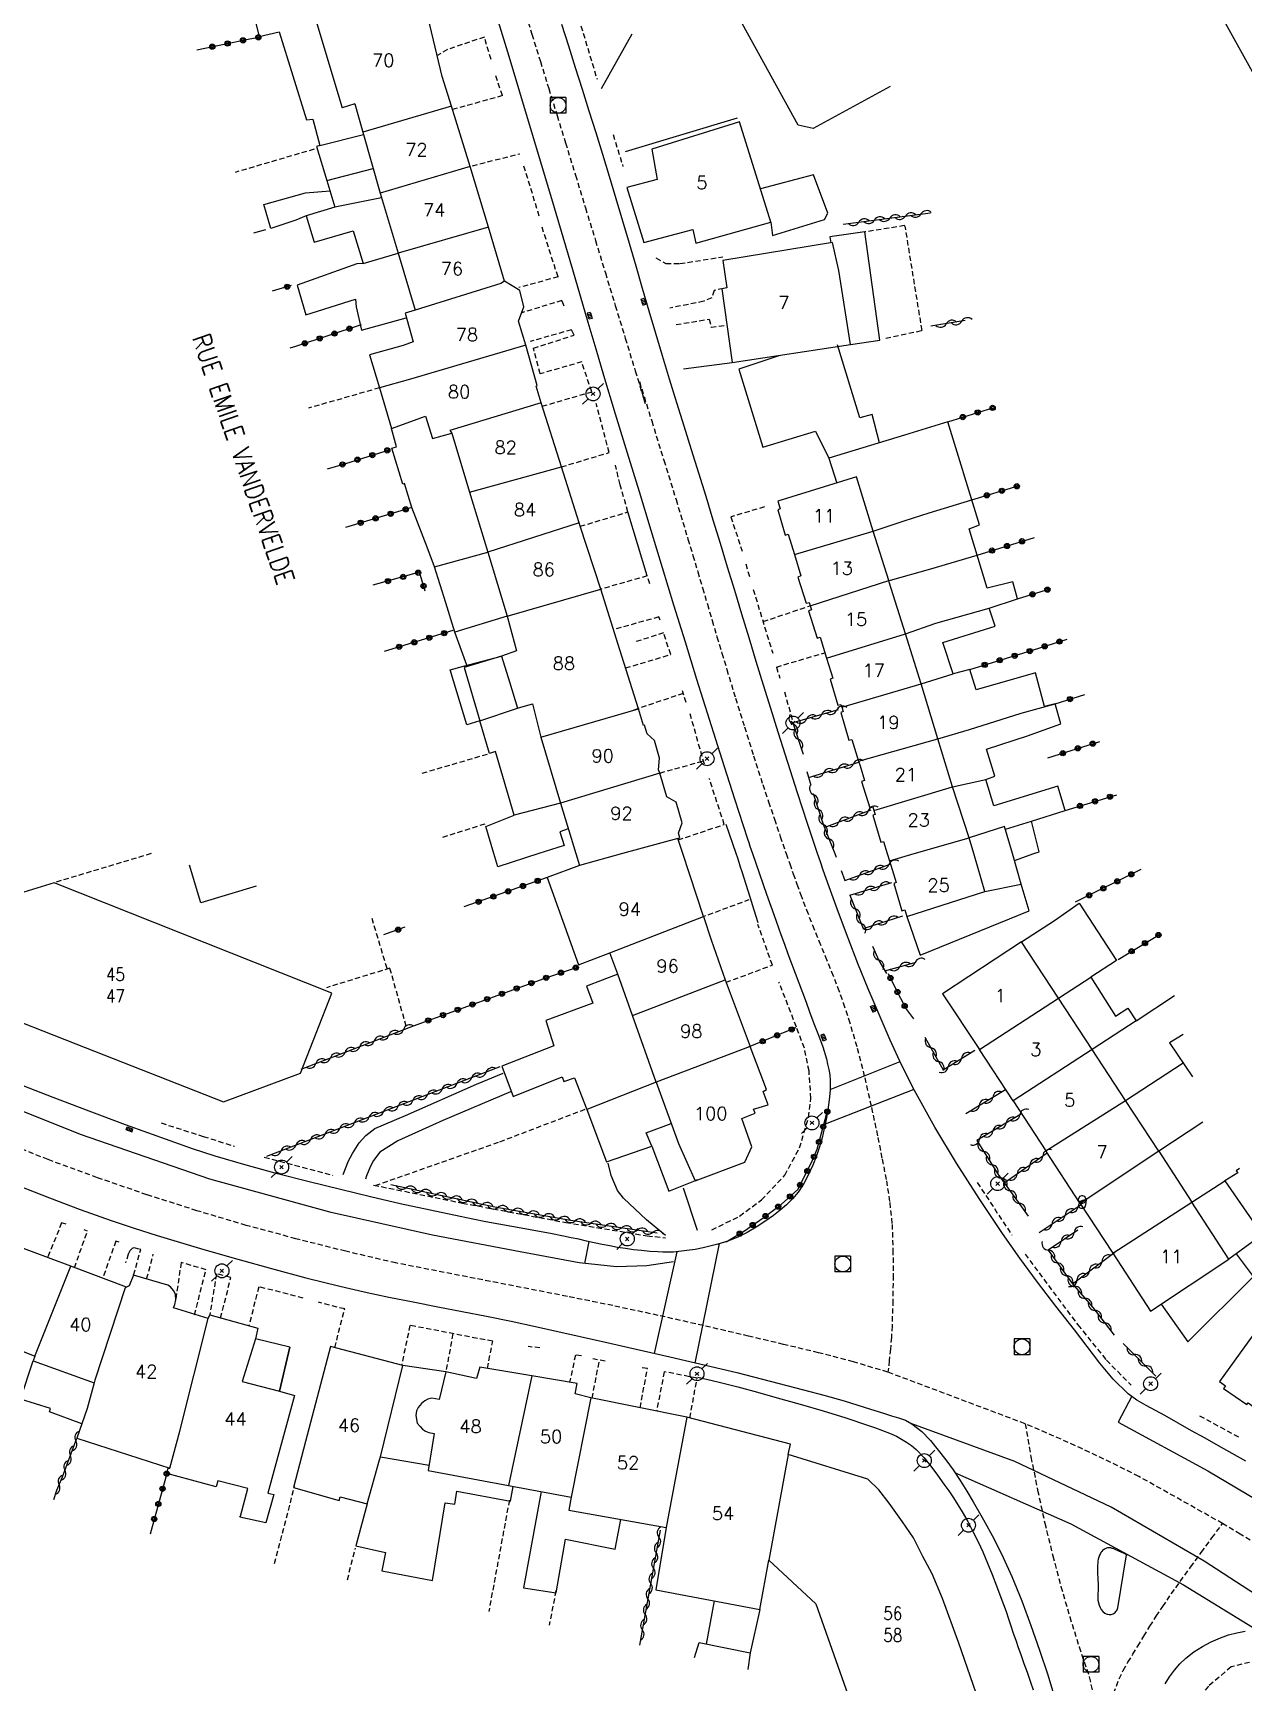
# Model space of a CAD drawing. Header units: millimetres. Extents: x 146997 to 148001, y 141998 to 143001.
# Drawn here: x 147313 to 147428.8, y 142591.8 to 142749.5 of the extents above; entities that cross this region are included whole.
import ezdxf
from ezdxf.enums import TextEntityAlignment as Align

# ---------------------------------------------------------------- set-up
doc = ezdxf.new("R2010")
doc.units = ezdxf.units.MM
doc.linetypes.add('DASHED', pattern=[0.75, 0.5, -0.25])
doc.layers.get('0').update_dxf_attribs({"linetype": 'CONTINUOUS'})
for name, color, linetype in [('W0001', 6, 'DASHED'), ('W0006', 2, 'CONTINUOUS'), ('W0014', 7, 'CONTINUOUS'), ('W0017', 7, 'CONTINUOUS'), ('W0020', 2, 'CONTINUOUS'), ('W0021', 2, 'CONTINUOUS'), ('W0101', 7, 'CONTINUOUS'), ('W0104', 1, 'CONTINUOUS'), ('W0112', 1, 'DASHED'), ('W0310', 3, 'CONTINUOUS'), ('W0323', 7, 'CONTINUOUS'), ('W0333', 7, 'CONTINUOUS'), ('W0401', 7, 'CONTINUOUS'), ('W0420', 7, 'CONTINUOUS'), ('W0473', 7, 'CONTINUOUS'), ('W0990', 7, 'CONTINUOUS'), ('W0991', 7, 'CONTINUOUS'), ('W1102', 7, 'CONTINUOUS')]:
    doc.layers.add(name, color=color, linetype=linetype)
doc.styles.get("Standard").update_dxf_attribs({"font": 'romans.shx', "width": 0.85})

# ---------------------------------------------------------------- blocks, each defined once
blk = doc.blocks.new('T473')
for p, q in [((-0.166667, 0.166667), (0.166667, -0.166667)), ((-0.166667, -0.166667), (0.166667, 0.166667)), ((0.500001, 0.500001), (1.000002, 1.000002)), ((-1.000002, -1.000002), (-0.500001, -0.500001))]:
    blk.add_line(p, q)
blk.add_ellipse((0, 0), major_axis=(0.471405, 0.471405), ratio=1, start_param=5.4977871438, end_param=11.780972451)
blk = doc.blocks.new('T401')
for p, q in [((-0.3, 0.3), (0, 0.3)), ((-0.3, -0.25), (-0.3, 0.3)), ((-0.3, 0.15), (0, 0.15)), ((-0.3, 0), (0, 0)), ((0, 0.3), (0, -0.25)), ((-0.3, -0.15), (0, -0.15)), ((-0.3, -0.25), (-0.3, -0.3)), ((-0.3, -0.3), (0, -0.3)), ((0, -0.3), (0, -0.25))]:
    blk.add_line(p, q)
blk = doc.blocks.new('T420')
for p, q in [((0.75, 0.75), (-0.75, 0.75)), ((-0.75, 0.75), (-0.75, -0.75)), ((0.75, 0.75), (0.75, -0.75)), ((0.75, -0.75), (-0.75, -0.75))]:
    blk.add_line(p, q)
blk.add_ellipse((0, 0), major_axis=(-0.53, 0.53), ratio=1, start_param=3.926991, end_param=10.210176)
blk = doc.blocks.new('t323o')
at = {"color": 0, "linetype": 'Continuous'}
for radius in [0.25, 0.15]:
    blk.add_circle((0, 0), radius, dxfattribs=at)
blk = doc.blocks.new('t310o')
at = {"color": 0, "linetype": 'Continuous'}
for centre, start, end in [((-0.5, 0.38), 216.8699, 323.1304), ((0.5, -0.37), 36.8699, 143.1303)]:
    blk.add_arc(centre, 0.625, start, end, dxfattribs=at)

msp = doc.modelspace()

# ---------------------------------------------------------------- linework, layer by layer
at = {"layer": 'W0001'}
for points in [[(147359.97, 142751.96), (147360.77, 142749.37), (147361.58, 142746.78), (147362.38, 142744.19), (147363.18, 142741.6), (147363.98, 142739), (147364.94, 142735.89), (147365.89, 142732.77), (147366.85, 142729.66), (147367.8, 142726.54), (147368.75, 142723.42), (147369.7, 142720.31), (147370.65, 142717.19), (147371.61, 142714.07), (147371.06, 142716.16), (147372.23, 142712.39), (147373.4, 142708.63), (147374.56, 142704.86), (147375.7, 142701.09), (147376.17, 142699.53), (147376.64, 142697.97), (147377.1, 142696.41), (147377.56, 142694.86), (147378.02, 142693.3), (147378.48, 142691.74), (147378.95, 142690.18), (147379.42, 142688.63), (147380.26, 142685.87), (147381.11, 142683.12), (147381.98, 142680.37), (147382.86, 142677.62), (147383.41, 142675.96), (147383.97, 142674.31), (147384.53, 142672.65), (147385.1, 142671)], [(147385.1, 142671), (147385.44, 142670.03), (147385.78, 142669.06), (147386.13, 142668.09), (147386.48, 142667.12), (147387.04, 142665.63), (147387.63, 142664.15), (147388.23, 142662.67), (147388.84, 142661.19), (147389.44, 142659.71), (147390.02, 142658.22), (147390.57, 142656.72), (147391.08, 142655.2), (147391.9, 142652.39), (147392.62, 142649.56), (147393.27, 142646.71), (147393.88, 142643.85), (147394.29, 142641.79), (147394.69, 142639.72), (147395.01, 142637.63), (147395.24, 142635.54), (147395.32, 142633.11), (147395.34, 142630.68), (147395.31, 142628.26), (147395.23, 142625.83), (147395.17, 142624.73), (147395.08, 142623.62), (147394.97, 142622.52), (147394.84, 142621.41)], [(147394.84, 142621.41), (147391.54, 142622.39), (147388.2, 142623.26), (147384.86, 142624.06), (147381.51, 142624.85), (147377.18, 142625.86), (147372.85, 142626.84), (147368.51, 142627.77), (147364.16, 142628.65), (147347.74, 142631.85), (147342.95, 142632.97), (147338.18, 142634.17), (147333.42, 142635.45), (147328.7, 142636.85), (147323.92, 142638.38), (147319.18, 142640.01), (147314.47, 142641.74), (147309.81, 142643.59)], [(147407.97, 142616.47), (147394.84, 142621.41)], [(147407.97, 142616.47), (147408.53, 142613.3), (147409.16, 142610.13), (147409.85, 142606.98), (147410.62, 142603.85), (147411.4, 142600.92), (147412.24, 142598.02), (147413.14, 142595.13), (147414.11, 142592.26), (147415.39, 142586.32)], [(147426.87, 142606.93), (147418.86, 142611.43), (147416.18, 142612.77), (147413.46, 142614.06), (147410.73, 142615.29), (147407.97, 142616.47)], [(147415.39, 142586.32), (147415.65, 142587.79), (147416, 142589.24), (147416.44, 142590.67), (147416.97, 142592.07), (147417.36, 142592.88), (147417.81, 142593.67), (147418.28, 142594.43), (147418.75, 142595.2), (147419.33, 142596.16), (147419.92, 142597.11), (147420.52, 142598.06), (147421.14, 142599), (147421.55, 142599.6), (147421.96, 142600.2), (147422.38, 142600.79), (147422.81, 142601.38), (147423.81, 142602.77), (147424.83, 142604.16), (147425.85, 142605.55), (147426.87, 142606.93)], [(147455.14, 142590.6), (147452.33, 142591.88), (147449.55, 142593.22), (147447.44, 142594.4), (147445.33, 142595.59), (147443.24, 142596.81), (147441.15, 142598.05), (147439.57, 142599.01), (147437.99, 142599.99), (147436.42, 142600.98), (147434.86, 142601.98), (147433.29, 142602.98), (147431.72, 142603.97), (147430.15, 142604.95), (147428.56, 142605.91), (147426.87, 142606.93)]]:
    msp.add_lwpolyline(points, dxfattribs=at)
at = {"layer": 'W0006'}
for points in [[(147374.32, 142631.97), (147371.76, 142631.58), (147368.85, 142631.47), (147365.28, 142631.86), (147359.64, 142632.92), (147351.27, 142634.52), (147341.56, 142636.67), (147329.93, 142639.88), (147317.57, 142644.14), (147305.14, 142649.12), (147293.83, 142654.36), (147279.49, 142662.03), (147265.83, 142669.79), (147263.71, 142671)], [(147365.83, 142631.8), (147366.26, 142633.92)]]:
    msp.add_lwpolyline(points, dxfattribs=at)
at = {"layer": 'W0014'}
for points in [[(147356.48, 142754.05), (147358.55, 142747.27), (147360.6, 142740.47), (147362.64, 142733.68), (147364.66, 142726.87)], [(147388.11, 142671), (147387.13, 142673.9), (147386.19, 142676.81), (147385.25, 142679.72), (147384.33, 142682.63), (147383.62, 142684.88), (147382.92, 142687.13), (147382.23, 142689.39), (147381.55, 142691.64), (147380.87, 142693.9), (147380.19, 142696.16), (147379.5, 142698.41), (147378.81, 142700.67), (147378.12, 142702.91), (147377.43, 142705.15), (147376.73, 142707.4), (147376.03, 142709.64), (147375.33, 142711.88), (147374.64, 142714.12), (147373.95, 142716.37), (147373.27, 142718.61), (147372.63, 142720.76), (147371.99, 142722.9), (147371.36, 142725.05), (147370.74, 142727.2), (147370.11, 142729.35), (147369.48, 142731.5), (147368.84, 142733.64), (147368.19, 142735.78), (147367.56, 142737.86), (147366.91, 142739.94), (147366.26, 142742.02), (147365.6, 142744.09), (147364.94, 142746.17), (147364.29, 142748.24), (147363.63, 142750.32)], [(147364.66, 142726.87), (147365.4, 142724.34), (147366.13, 142721.82), (147366.88, 142719.29), (147367.63, 142716.77), (147368.75, 142713.06), (147369.89, 142709.35), (147371.02, 142705.64), (147372.16, 142701.93), (147373.25, 142698.37), (147374.33, 142694.81), (147375.42, 142691.25), (147376.52, 142687.7), (147377.72, 142683.88), (147378.93, 142680.05), (147380.15, 142676.24), (147381.4, 142672.43), (147381.52, 142672.07), (147381.64, 142671.72), (147381.76, 142671.36), (147381.88, 142671)], [(147371.79, 142697.56), (147369.96, 142703.68)], [(147380.32, 142671), (147379.37, 142673.8)], [(147381.88, 142671), (147382.55, 142669.06), (147383.22, 142667.12), (147383.91, 142665.19), (147384.6, 142663.26), (147384.93, 142662.34), (147385.27, 142661.41), (147385.62, 142660.49), (147385.97, 142659.57), (147386.31, 142658.65), (147386.66, 142657.73), (147387, 142656.81), (147387.34, 142655.88), (147387.76, 142654.76), (147388.19, 142653.65), (147388.6, 142652.52), (147388.95, 142651.37), (147389.07, 142650.87), (147389.19, 142650.36), (147389.27, 142649.85), (147389.31, 142649.33), (147389.31, 142648.39), (147389.22, 142647.44), (147389.09, 142646.51), (147388.93, 142645.58), (147388.75, 142644.7), (147388.54, 142643.82), (147388.3, 142642.96), (147388, 142642.11), (147387.64, 142641.2), (147387.25, 142640.31), (147386.79, 142639.44), (147386.25, 142638.62), (147385.72, 142637.99), (147385.14, 142637.42), (147384.52, 142636.89), (147383.89, 142636.39), (147383.07, 142635.81), (147382.23, 142635.27), (147381.36, 142634.78), (147380.47, 142634.33), (147379.85, 142634.07), (147379.21, 142633.85), (147378.57, 142633.66), (147377.92, 142633.48), (147377.15, 142633.3), (147376.38, 142633.15), (147375.6, 142633.03), (147374.82, 142632.94), (147374.32, 142632.9), (147373.81, 142632.89), (147373.31, 142632.9), (147372.81, 142632.92), (147372.04, 142632.96), (147371.26, 142633.03), (147370.49, 142633.11), (147369.71, 142633.22), (147368.97, 142633.34), (147368.22, 142633.48), (147367.48, 142633.63), (147366.74, 142633.79), (147366, 142633.95), (147365.26, 142634.12), (147364.52, 142634.27), (147363.78, 142634.42), (147362.55, 142634.66), (147361.31, 142634.89), (147360.08, 142635.11), (147358.84, 142635.34), (147357.6, 142635.56), (147356.37, 142635.79), (147355.13, 142636.03), (147353.9, 142636.28), (147351.03, 142636.89), (147348.17, 142637.52), (147345.31, 142638.18), (147342.46, 142638.87), (147339.44, 142639.62), (147336.43, 142640.39), (147333.42, 142641.2), (147330.44, 142642.08), (147328.28, 142642.78), (147326.14, 142643.52), (147324, 142644.29), (147321.88, 142645.07), (147318.41, 142646.36), (147314.95, 142647.67), (147311.5, 142649.01)], [(147382.43, 142664.38), (147382.05, 142665.6), (147381.67, 142666.83), (147381.28, 142668.05), (147380.88, 142669.27), (147380.74, 142669.7), (147380.6, 142670.14), (147380.46, 142670.57), (147380.32, 142671)], [(147429.08, 142612.91), (147427.79, 142613.64), (147426.49, 142614.36), (147425.2, 142615.08), (147423.9, 142615.8), (147422.61, 142616.52), (147421.33, 142617.26), (147420.44, 142617.75), (147419.54, 142618.22), (147418.66, 142618.74), (147417.83, 142619.35), (147416.39, 142620.74), (147415.11, 142622.28), (147413.9, 142623.87), (147412.7, 142625.45), (147410.92, 142627.71), (147409.17, 142630), (147407.46, 142632.31), (147405.8, 142634.67), (147403.57, 142638.02), (147401.41, 142641.4), (147399.33, 142644.84), (147397.37, 142648.36), (147396.17, 142650.74), (147395.05, 142653.16), (147393.99, 142655.61), (147392.95, 142658.07), (147391.97, 142660.49), (147391.02, 142662.93), (147390.1, 142665.38), (147389.21, 142667.84), (147388.93, 142668.63), (147388.65, 142669.42), (147388.38, 142670.21), (147388.11, 142671)], [(147311.67, 142639.24), (147314.59, 142638.08), (147317.53, 142636.97), (147320.49, 142635.9), (147322.69, 142635.17), (147324.91, 142634.47), (147327.14, 142633.8), (147329.38, 142633.15), (147332.62, 142632.22), (147335.86, 142631.31), (147339.12, 142630.44), (147342.4, 142629.63), (147344.72, 142629.09), (147347.06, 142628.59), (147349.4, 142628.12), (147351.75, 142627.66), (147354.09, 142627.21), (147356.43, 142626.75), (147358.77, 142626.28), (147361.11, 142625.77), (147367.54, 142624.35), (147373.96, 142622.88), (147380.37, 142621.36), (147386.75, 142619.73), (147388.7, 142619.2), (147390.65, 142618.65), (147392.58, 142618.07), (147394.51, 142617.44), (147395.17, 142617.24), (147395.85, 142617.04), (147396.51, 142616.8), (147397.14, 142616.46), (147398.07, 142615.72), (147398.9, 142614.86), (147399.64, 142613.94), (147400.37, 142613.02), (147401.08, 142612.06), (147401.75, 142611.06), (147402.38, 142610.04), (147402.99, 142609.01), (147403.99, 142607.27), (147404.96, 142605.49), (147405.87, 142603.69), (147406.71, 142601.86), (147407.67, 142599.55), (147408.53, 142597.19), (147409.34, 142594.82), (147410.13, 142592.45), (147410.7, 142590.63)], [(147376.66, 142620.93), (147378.56, 142620.47), (147380.46, 142619.99), (147382.35, 142619.48), (147384.24, 142618.96), (147386.43, 142618.34), (147388.63, 142617.7), (147390.81, 142617.03), (147392.98, 142616.31), (147393.65, 142616.08), (147394.33, 142615.84), (147395, 142615.58), (147395.65, 142615.27), (147396.15, 142615), (147396.63, 142614.7), (147397.1, 142614.38), (147397.54, 142614.01), (147398.28, 142613.25), (147398.95, 142612.42), (147399.58, 142611.57), (147400.2, 142610.71), (147400.66, 142610.06), (147401.11, 142609.4), (147401.54, 142608.73), (147401.95, 142608.05), (147402.48, 142607.11), (147402.98, 142606.16), (147403.46, 142605.19), (147403.91, 142604.22), (147404.38, 142603.14), (147404.82, 142602.06), (147405.23, 142600.96), (147405.64, 142599.87), (147405.89, 142599.19), (147406.14, 142598.5), (147406.37, 142597.82), (147406.61, 142597.14), (147406.84, 142596.45), (147407.08, 142595.76), (147407.31, 142595.08), (147407.55, 142594.39), (147407.85, 142593.55), (147408.15, 142592.7), (147408.45, 142591.86), (147408.75, 142591.02)], [(147421.36, 142591.6), (147421.8, 142592.26), (147422.27, 142592.9), (147422.78, 142593.51), (147423.36, 142594.06), (147424.12, 142594.65), (147424.93, 142595.17), (147425.78, 142595.62), (147426.66, 142596), (147427.43, 142596.27), (147428.22, 142596.48), (147429.03, 142596.63)]]:
    msp.add_lwpolyline(points, dxfattribs=at)
at = {"layer": 'W0017'}
for points in [[(147367.43, 142744.17), (147370.37, 142749.4)], [(147369.73, 142738.16), (147380.44, 142741.39)], [(147375.27, 142717.36), (147379.93, 142717.97)], [(147342.69, 142640.31), (147343.22, 142641.62), (147343.6, 142642.32), (147344.24, 142643.33), (147344.88, 142644.03), (147345.74, 142644.7), (147348.67, 142645.97), (147355.48, 142648.94), (147358.02, 142650.02)], [(147358.71, 142648.22), (147352.23, 142645.48), (147347.93, 142643.52), (147346.2, 142642.44), (147345.62, 142641.66), (147345.32, 142641.12), (147344.94, 142640.17), (147344.85, 142639.88)], [(147373.54, 142634.47), (147371.74, 142635.97), (147369.52, 142638.06), (147368.95, 142638.79), (147368.34, 142640.22), (147368.07, 142641.4)], [(147375.23, 142639.04), (147376.57, 142635)]]:
    msp.add_lwpolyline(points, dxfattribs=at)
at = {"layer": 'W0020'}
for points in [[(147389.31, 142648.45), (147396, 142651.12)], [(147397.32, 142648.45), (147388.84, 142645.12)], [(147374.64, 142632.92), (147372.48, 142623.19)], [(147376.38, 142622.27), (147378.73, 142633.7)], [(147433.64, 142597.79), (147425.1, 142603.33), (147416.22, 142608.48), (147406.98, 142612.85), (147397.14, 142616.46)], [(147401.22, 142611.8), (147412.36, 142606.91), (147423.13, 142601.07), (147430.13, 142596.76)]]:
    msp.add_lwpolyline(points, dxfattribs=at)
at = {"layer": 'W0021'}
msp.add_lwpolyline([(147418.17, 142619.11), (147416.89, 142616.61), (147425.47, 142611.98), (147430.93, 142608.72), (147436.82, 142604.92), (147438.22, 142607.03)], dxfattribs=at)
at = {"layer": 'W0101'}
for points in [[(147395.04, 142744.39), (147387.67, 142740.35), (147386.25, 142740.67), (147370.16, 142769.87), (147368.41, 142770.39), (147366.69, 142773.27), (147367.24, 142775.12), (147362.38, 142783.99), (147363.08, 142784.36), (147361.89, 142786.71), (147357.69, 142794.67), (147359.39, 142795.57), (147347.83, 142816.49), (147345.18, 142815.34), (147341.91, 142821.62), (147347.79, 142824.89), (147344.1, 142831.76)], [(147438.96, 142764.67), (147448.96, 142746.59), (147441.24, 142742.51), (147441.77, 142741.31), (147438.12, 142739.34), (147437.73, 142740.53), (147433.85, 142738.38), (147417.98, 142766.91)], [(147353.08, 142742.49), (147352.19, 142745.34), (147351.01, 142750.27), (147350.24, 142753.05), (147349.7, 142752.96), (147349.59, 142753.75)], [(147340.1, 142750.73), (147342.61, 142742.33)], [(147343.83, 142742.71), (147342.61, 142742.33)], [(147343.83, 142742.71), (147344.59, 142740.02)], [(147354.86, 142736.71), (147353.08, 142742.49)], [(147344.59, 142740.02), (147346.24, 142734.17)], [(147371.47, 142729.46), (147376.16, 142730.71), (147376.47, 142729.39), (147383.63, 142731.41), (147380.65, 142740.99), (147372.25, 142738.37), (147372.77, 142735.47), (147372.75, 142735.49), (147369.85, 142734.73)], [(147356.62, 142730.92), (147354.86, 142736.71)], [(147369.85, 142734.73), (147371.47, 142729.46)], [(147346.24, 142734.17), (147347.97, 142728.44)], [(147358.16, 142725.75), (147356.62, 142730.92)], [(147347.97, 142728.44), (147349.61, 142722.99)], [(147360.2, 142719.65), (147359.49, 142721.93), (147360, 142723.29), (147359.6, 142724.87), (147358.16, 142725.75)], [(147349.61, 142722.99), (147348.63, 142722.69), (147349.41, 142719.94), (147348.45, 142719.61), (147345.24, 142718.7), (147346.17, 142715.55)], [(147361.64, 142714.12), (147361.16, 142715.73), (147361.27, 142715.77), (147360.2, 142719.65)], [(147346.17, 142715.55), (147347.32, 142711.67), (147350.59, 142712.84), (147351.24, 142710.7), (147353.11, 142711.23)], [(147363.59, 142708), (147361.64, 142714.12)], [(147353.11, 142711.23), (147354.81, 142705.59)], [(147365.29, 142702.63), (147363.59, 142708)], [(147393.44, 142701.84), (147391.82, 142707.03), (147384.29, 142704.72)], [(147354.81, 142705.59), (147356.55, 142699.83)], [(147384.29, 142704.72), (147384.52, 142703.99), (147384.3, 142703.9), (147385.02, 142701.46), (147385.28, 142701.55), (147385.89, 142699.6)], [(147367.35, 142696.3), (147365.39, 142702.31), (147365.29, 142702.63)], [(147394.92, 142697.12), (147393.44, 142701.84)], [(147356.55, 142699.83), (147358.4, 142693.73)], [(147385.89, 142699.6), (147386.52, 142697.56), (147386.22, 142697.46), (147387.02, 142694.96), (147387.31, 142695.03), (147387.41, 142694.71)], [(147396.53, 142692.03), (147394.97, 142696.98), (147394.92, 142697.12)], [(147370.96, 142684.86), (147369.18, 142690.51), (147367.35, 142696.3)], [(147358.4, 142693.73), (147359.28, 142690.39), (147357.87, 142689.89), (147358.63, 142687.42), (147359.4, 142684.92), (147360.83, 142685.34), (147361.63, 142682.13)], [(147387.41, 142694.71), (147387.53, 142694.32), (147387.24, 142694.23), (147388.06, 142691.61), (147388.34, 142691.71), (147388.96, 142689.71)], [(147398.02, 142687.24), (147396.53, 142692.03)], [(147388.96, 142689.71), (147389.56, 142687.78), (147389.3, 142687.68), (147390.06, 142685.21), (147390.34, 142685.28), (147390.42, 142685.02)], [(147399.63, 142681.98), (147398.02, 142687.24)], [(147373.01, 142678.71), (147372.89, 142679.01), (147372.98, 142680.14), (147372.51, 142681.82), (147371.8, 142682.46), (147371.55, 142683.29), (147371.45, 142683.25), (147370.96, 142684.86)], [(147390.42, 142685.02), (147390.55, 142684.61), (147390.33, 142684.49), (147391.09, 142681.85), (147391.39, 142681.93), (147392.03, 142679.85)], [(147361.63, 142682.13), (147363.49, 142675.84)], [(147401.03, 142677.39), (147399.63, 142681.98)], [(147392.03, 142679.85), (147392.17, 142679.4), (147392.61, 142677.99), (147392.3, 142677.91), (147393.12, 142675.39), (147393.39, 142675.49), (147393.5, 142675.13)], [(147374.73, 142672.46), (147374.94, 142672.52), (147374.8, 142672.97), (147375.16, 142673.96), (147374.57, 142675.93), (147373.69, 142676.45), (147373.01, 142678.71)], [(147402.6, 142672.51), (147401.03, 142677.39)], [(147363.49, 142675.84), (147364.97, 142671)], [(147393.5, 142675.13), (147393.62, 142674.76), (147393.39, 142674.67), (147394.15, 142672.1), (147394.42, 142672.17), (147394.78, 142671)], [(147375.21, 142671), (147374.73, 142672.46)], [(147403.05, 142671), (147402.6, 142672.51)], [(147364.97, 142671), (147365.32, 142669.86)], [(147377.19, 142664.98), (147375.21, 142671)], [(147394.78, 142671), (147395, 142670.32)], [(147395, 142670.32), (147395.64, 142668.25), (147395.41, 142668.14), (147396.17, 142665.53), (147396.46, 142665.62), (147396.66, 142664.99), (147404.12, 142667.39), (147403.05, 142671)], [(147365.32, 142669.86), (147362.23, 142668.73), (147365.22, 142660.37), (147368.21, 142661.53)], [(147300.57, 142659.32), (147317.11, 142652.82), (147331.24, 142647.27), (147338.62, 142649.99), (147341.63, 142657.65), (147315.04, 142668.22), (147309.2, 142666.42), (147308.18, 142666.1)], [(147377.19, 142664.98), (147377.93, 142662.77), (147379.27, 142658.92)], [(147411.16, 142657.17), (147407.61, 142662.56), (147400.06, 142657.59)], [(147370.39, 142655.52), (147368.99, 142659.46), (147368.21, 142661.53)], [(147379.27, 142658.92), (147381.66, 142652.56)], [(147400.06, 142657.59), (147403.6, 142652.26)], [(147414.38, 142652.27), (147411.16, 142657.17)], [(147372.67, 142649.13), (147370.39, 142655.52)], [(147372.67, 142649.13), (147374.8, 142643.27), (147376.4, 142639.72), (147381.15, 142641.48), (147381.82, 142642.96), (147380.85, 142645.68), (147382.14, 142646.19), (147381.99, 142646.56), (147383.38, 142646.99), (147382.91, 142648.26), (147383.21, 142648.45), (147381.66, 142652.56)], [(147406.81, 142647.37), (147403.6, 142652.26)], [(147417.59, 142647.39), (147414.38, 142652.27)], [(147406.81, 142647.37), (147409.95, 142642.58)], [(147420.76, 142642.56), (147417.59, 142647.39)], [(147413.25, 142637.55), (147409.95, 142642.58)], [(147420.76, 142642.56), (147423.94, 142637.68)], [(147413.25, 142637.55), (147416.31, 142632.88), (147416.37, 142632.8)], [(147416.37, 142632.8), (147419.98, 142627.25), (147427.48, 142632.21), (147423.94, 142637.68)], [(147316.64, 142631.53), (147310.99, 142633.66)], [(147321.98, 142629.55), (147316.64, 142631.53)], [(147329.79, 142626.55), (147326.46, 142627.57), (147326.59, 142627.89), (147326.69, 142628.34), (147326.66, 142628.88), (147326.48, 142629.21), (147326.17, 142629.57), (147325.92, 142629.72), (147322.65, 142630.7), (147322.21, 142629.67), (147321.98, 142629.55)], [(147329.79, 142626.55), (147329.93, 142626.88), (147334.54, 142625.63), (147334.31, 142624.6), (147333.05, 142620.51), (147336.6, 142619.6)], [(147435.7, 142623.72), (147431.21, 142626.92), (147426.56, 142620.53)], [(147307.58, 142625.21), (147313.21, 142622.94)], [(147313.21, 142622.94), (147313.03, 142622.48), (147318.87, 142620.4)], [(147360.75, 142621.06), (147355.8, 142621.89), (147355.48, 142620.81), (147352.53, 142621.43), (147351.88, 142618.78), (147351.19, 142618.92), (147350.82, 142618.84), (147350.52, 142618.67), (147350.2, 142618.4), (147349.87, 142618.03), (147349.73, 142617.71), (147349.67, 142617.27), (147349.79, 142616.54), (147350.06, 142616.2), (147350.29, 142615.97), (147350.6, 142615.76), (147350.9, 142615.64), (147351.43, 142615.53), (147350.85, 142611.99), (147358.54, 142610.56)], [(147318.87, 142620.4), (147318.21, 142617.94), (147317.22, 142615.08), (147326.13, 142612.22)], [(147336.6, 142619.6), (147338.05, 142619.19), (147335.51, 142609.82), (147336.07, 142609.71), (147335.3, 142607.01), (147332.82, 142607.55), (147332.88, 142607.63), (147333.58, 142610.29), (147330.71, 142611.02), (147330.55, 142610.44), (147325.82, 142611.7), (147325.97, 142612.23), (147326.13, 142612.22)], [(147366.42, 142618.94), (147364.92, 142619.32), (147365.11, 142620.33), (147360.75, 142621.06)], [(147426.56, 142620.53), (147427.15, 142620.09), (147426.96, 142619.85), (147429.19, 142618.31), (147429.32, 142618.48), (147431.03, 142617.24)], [(147375.58, 142617.11), (147366.42, 142618.94)], [(147385.3, 142613.53), (147385.52, 142614.53), (147375.58, 142617.11)], [(147406.1, 142580.12), (147406.89, 142580.31), (147401.61, 142595.49), (147400.07, 142599.75), (147399.08, 142602.13), (147398.19, 142603.78), (147397.3, 142605.55), (147396.24, 142607.09), (147394.95, 142608.89), (147393.97, 142610.14), (147392.93, 142611.16), (147385.3, 142613.53)], [(147358.54, 142610.56), (147364.51, 142609.45)], [(147364.51, 142609.45), (147364.3, 142608.2), (147373.61, 142606.55)], [(147373.61, 142606.55), (147372.62, 142600.59), (147382.57, 142598.7), (147383.43, 142603.41)], [(147383.43, 142603.41), (147387.94, 142599.24), (147395.6, 142577.56), (147396.98, 142577.86)]]:
    msp.add_lwpolyline(points, dxfattribs=at)
for points in [[(147379.93, 142717.97), (147391.26, 142719.7), (147390.13, 142726.78), (147389.52, 142729.45), (147379.03, 142727.73), (147379.43, 142725.11), (147378.94, 142725.04)], [(147346.27, 142613.3), (147348.4, 142622.06), (147341.5, 142623.86), (147339.11, 142614.79), (147337.96, 142610.38), (147342.32, 142609.12), (147342.41, 142609.49), (147344.99, 142608.81), (147346.19, 142613.01)]]:
    msp.add_lwpolyline(points, close=True, dxfattribs=at)
at = {"layer": 'W0104'}
for points in [[(147334, 142751.82), (147334.68, 142749.15), (147336.59, 142749.59), (147339.19, 142741.19), (147339.79, 142741.25), (147340.48, 142738.72), (147340.14, 142738.65), (147341.14, 142735.38), (147341.91, 142732.83), (147339.17, 142732), (147339.92, 142729.5), (147343.66, 142730.56), (147344.63, 142727.44), (147344.02, 142727.4), (147338.29, 142725.38), (147339.14, 142722.55), (147343.87, 142724.04), (147343.94, 142723.3), (147344.45, 142721.07), (147348.75, 142722.26)], [(147340.48, 142738.72), (147344.65, 142739.8)], [(147341.14, 142735.38), (147345.57, 142736.52)], [(147383.63, 142731.41), (147383.8, 142730.11), (147388.78, 142731.64), (147389.08, 142732.25), (147387.71, 142735.93), (147382.64, 142734.58)], [(147339.17, 142732), (147338.18, 142731.59), (147335.79, 142730.81), (147335.11, 142733.09), (147339.11, 142734.21), (147341.45, 142734.39)], [(147346.37, 142733.72), (147341.91, 142732.83)], [(147391.26, 142719.7), (147394.06, 142720.11), (147392.64, 142730.46), (147389.29, 142730), (147389.37, 142729.42)], [(147344.63, 142727.44), (147347.97, 142728.44)], [(147394.04, 142710.31), (147393.33, 142713.01), (147392.16, 142712.68), (147390.01, 142719.67)], [(147384.39, 142718.63), (147380.56, 142717.35), (147382.88, 142709.88), (147387.9, 142711.4), (147389.19, 142708.82)], [(147354.55, 142689.02), (147353.38, 142692.19), (147352.54, 142694.99), (147351.46, 142698.43), (147350.75, 142700.3), (147349.29, 142704.12), (147348.59, 142706.4), (147348.41, 142706.34), (147347.36, 142709.8), (147347.82, 142709.92), (147347.32, 142711.67)], [(147408.8, 142671), (147409.31, 142671.18), (147408.57, 142674.11), (147411.79, 142675.13), (147411.1, 142677.44), (147404.96, 142675.58), (147404.2, 142678.1), (147405.07, 142678.42), (147404.28, 142681), (147408.2, 142682.27), (147411.39, 142683.43), (147410.83, 142685.33), (147409.82, 142685.07), (147408.97, 142688.29), (147403.3, 142686.68), (147402.67, 142688.63), (147401.08, 142688.21), (147400.11, 142691.21), (147405.1, 142692.76), (147404.53, 142694.47), (147407.23, 142695.37), (147406.8, 142696.99), (147404.33, 142696.4), (147402.6, 142702.07), (147403.61, 142702.44), (147400.57, 142712.31), (147396.43, 142711.04), (147389.19, 142708.82), (147389.94, 142706.45)], [(147393.44, 142701.84), (147396.4, 142702.83), (147398.79, 142703.6), (147402.87, 142704.83)], [(147351.46, 142698.43), (147356.55, 142699.83)], [(147394.92, 142697.12), (147395.09, 142697.17), (147398.95, 142698.23), (147403.37, 142699.55)], [(147358.4, 142693.73), (147353.38, 142692.19)], [(147396.53, 142692.03), (147399.43, 142693.04), (147404.53, 142694.47)], [(147357.13, 142671), (147356.35, 142673.6), (147359.08, 142674.68), (147357.28, 142680.78), (147356.72, 142680.59), (147355.77, 142683.72), (147354.53, 142683.32), (147352.93, 142688.58), (147354.21, 142688.93), (147357.87, 142689.89)], [(147357.87, 142689.89), (147354.3, 142688.79), (147355.77, 142683.72), (147359.4, 142684.92)], [(147398.02, 142687.24), (147401.08, 142688.21)], [(147399.63, 142681.98), (147402.66, 142682.89), (147407.58, 142684.44), (147410.83, 142685.33)], [(147401.03, 142677.39), (147404.2, 142678.1)], [(147363.49, 142675.84), (147359.08, 142674.68)], [(147364.24, 142673.38), (147363.43, 142673.1), (147363.85, 142671.78), (147361.42, 142671)], [(147406.76, 142671), (147406, 142673.61), (147402.6, 142672.51)], [(147406.08, 142673.35), (147408.57, 142674.11)], [(147361.42, 142671), (147357.5, 142669.74), (147357.13, 142671)], [(147396.66, 142664.99), (147397.93, 142661.29), (147408.35, 142665.52), (147407.6, 142668.09), (147406.76, 142671)], [(147406.95, 142670.35), (147408.8, 142671)], [(147334.39, 142667.89), (147329.07, 142666.3), (147327.99, 142669.91)], [(147404.12, 142667.39), (147407.6, 142668.09)], [(147407.61, 142662.56), (147410.77, 142664.62), (147413.13, 142666.26), (147416.72, 142660.77), (147414.25, 142659.2), (147416.63, 142655.47), (147417.8, 142656.23), (147418.61, 142655.02), (147422.26, 142657.42)], [(147368.99, 142659.46), (147365.99, 142658.33)], [(147411.16, 142657.17), (147414.25, 142659.2)], [(147365.99, 142658.33), (147366.61, 142656.71), (147362.1, 142655.03), (147362.88, 142652.62), (147357.9, 142650.69), (147358.96, 142647.76), (147363.65, 142649.64), (147363.82, 142649.2), (147364.86, 142649.57), (147366.01, 142646.53), (147367.91, 142641.51), (147372.24, 142643.03), (147373.87, 142638.71), (147376.57, 142639.79), (147376.4, 142639.72)], [(147418.61, 142655.02), (147414.38, 142652.27)], [(147423.09, 142653.7), (147421.8, 142652.9), (147424, 142649.64)], [(147417.59, 142647.39), (147423.1, 142650.98)], [(147372.67, 142649.13), (147366.01, 142646.53)], [(147372.24, 142643.03), (147371.71, 142644.3), (147374.11, 142645.18)], [(147424.97, 142645.33), (147420.66, 142642.49)], [(147428.48, 142640.9), (147428.16, 142640.67), (147428.34, 142640.47), (147427.08, 142639.7), (147430.64, 142634.53), (147427.48, 142632.21)], [(147423.94, 142637.68), (147427.08, 142639.7)], [(147420.98, 142627.91), (147423.53, 142624.3), (147429.83, 142630.55), (147428.2, 142632.74)], [(147337.6, 142623.79), (147334.31, 142624.6)], [(147317.7, 142616.47), (147314.59, 142617.61), (147314.71, 142617.93), (147311.82, 142618.84), (147313.03, 142622.48)], [(147352.53, 142621.43), (147348.4, 142622.06)], [(147346.27, 142613.3), (147350.94, 142612.51)], [(147344.99, 142608.81), (147343.92, 142604.79), (147346.75, 142604.15), (147346.4, 142602.4), (147351.25, 142601.48), (147352.48, 142608.9), (147353.38, 142608.78), (147353.59, 142610.03), (147358.73, 142609.08), (147358.97, 142610.48)], [(147361.66, 142609.98), (147359.96, 142600.77), (147363.09, 142600.3), (147363.98, 142605.43), (147368.75, 142604.47), (147369.27, 142607.32)], [(147377.47, 142595.4), (147378.23, 142599.53)], [(147382.57, 142598.7), (147381.66, 142594.55)], [(147376.34, 142594.1), (147376.78, 142595.54)], [(147376.78, 142595.54), (147381.66, 142594.55), (147381.42, 142592.97)]]:
    msp.add_lwpolyline(points, dxfattribs=at)
msp.add_lwpolyline([(147336.6, 142619.6), (147337.6, 142623.79), (147336.6, 142619.6)], close=True, dxfattribs=at)
at = {"layer": 'W0112'}
for points in [[(147345.51, 142804.52), (147350.6, 142795.33), (147353.08, 142790.16), (147354.2, 142786.89), (147355.96, 142781.21), (147358.85, 142771.49), (147362.44, 142760.25), (147367, 142745.07)], [(147356.22, 142749.1), (147352.69, 142747.92), (147351.71, 142747.35)], [(147356.86, 142746.97), (147356.22, 142749.1)], [(147357.96, 142743.5), (147357.22, 142745.62)], [(147357.96, 142743.5), (147353.18, 142742.17)], [(147368.54, 142739.77), (147369.48, 142736.74)], [(147339.93, 142738.38), (147332.37, 142736.16)], [(147355.07, 142736.8), (147359.6, 142737.94)], [(147361.47, 142731.98), (147359.96, 142736.91)], [(147363.27, 142726.16), (147361.74, 142730.91)], [(147394.64, 142720.3), (147398.11, 142721.04), (147396.51, 142730.89), (147396.43, 142731.07), (147392.64, 142730.46)], [(147372.64, 142727.98), (147373.6, 142727.44), (147374.93, 142727.44), (147379.04, 142728.08)], [(147363.27, 142726.16), (147359.53, 142725.16)], [(147363.87, 142723.37), (147363.64, 142723.91), (147359.79, 142722.73)], [(147379.09, 142725.06), (147378.22, 142724.86), (147377.98, 142724.15), (147377.21, 142723.83), (147373.98, 142723.19)], [(147374.57, 142721.6), (147377.72, 142722.13), (147377.92, 142721.35), (147379.43, 142721.57)], [(147364.55, 142721.11), (147360.6, 142719.98)], [(147361.75, 142713.8), (147366.49, 142715.17), (147365.54, 142718.04), (147361.57, 142716.9), (147360.91, 142719.34), (147364.81, 142720.6), (147364.55, 142721.11)], [(147346.17, 142715.55), (147339.39, 142713.61)], [(147363.59, 142708), (147368.17, 142709.36), (147366.91, 142714.05)], [(147369.21, 142706.29), (147368.76, 142708.15)], [(147365.39, 142702.31), (147369.96, 142703.68), (147369.21, 142706.29)], [(147383.03, 142704.16), (147379.8, 142703.22)], [(147379.8, 142703.22), (147380.89, 142699.93)], [(147381.23, 142698.71), (147381.58, 142697.52)], [(147372.05, 142696.82), (147371.79, 142697.56), (147367.35, 142696.3)], [(147381.95, 142696.28), (147383.81, 142690.17)], [(147382.89, 142693.2), (147387.41, 142694.71)], [(147373.05, 142693.33), (147372.91, 142693.64), (147368.57, 142692.43)], [(147369.73, 142688.76), (147374.06, 142690.05), (147373.37, 142692.11), (147370.75, 142691.28)], [(147384.17, 142688.85), (147388.8, 142690.22)], [(147384.17, 142688.85), (147384.5, 142687.77)], [(147375.25, 142686.33), (147370.41, 142684.7)], [(147375.53, 142685.45), (147375.17, 142686.59)], [(147384.94, 142686.48), (147385.71, 142683.72)], [(147377.27, 142679.56), (147375.87, 142684.51)], [(147350.27, 142678.7), (147356.56, 142680.54)], [(147373.01, 142678.71), (147377.18, 142679.87)], [(147374.77, 142672.32), (147379.18, 142673.79), (147377.74, 142678.2)], [(147356.25, 142673.83), (147352.19, 142672.54)], [(147324.33, 142671), (147315.16, 142668.26)], [(147376.93, 142664.9), (147381.57, 142666.61)], [(147345.44, 142664.84), (147346.89, 142659.99)], [(147379.35, 142658.7), (147383.78, 142660.34), (147382.4, 142664.21)], [(147348.74, 142654.49), (147347.18, 142660.05), (147341.12, 142658.18)], [(147386.09, 142654.41), (147384.41, 142658.72)], [(147378, 142635.02), (147380.65, 142636.34), (147382.74, 142637.88), (147384.97, 142640.24), (147386.38, 142642.86), (147387.25, 142645.79), (147387.47, 142647.59), (147387.29, 142650.23), (147386.84, 142652.41), (147386.09, 142654.41)], [(147365.84, 142646.53), (147357.55, 142643.37), (147345.83, 142639.26)], [(147325.29, 142645.24), (147329.32, 142643.96), (147332.29, 142643.02)], [(147335.16, 142641.97), (147341.72, 142640.23)], [(147345.62, 142639.3), (147354.11, 142637.58), (147364, 142635.73), (147371.8, 142634.45), (147373.55, 142634.27)], [(147403.38, 142639.55), (147406.71, 142634.51)], [(147315.76, 142635.69), (147314.42, 142632.37)], [(147316.19, 142635.57), (147315.76, 142635.69)], [(147316.98, 142631.4), (147318.24, 142634.9), (147317.92, 142635.02)], [(147321.28, 142633.84), (147320.94, 142633.93), (147319.7, 142630.39)], [(147322.65, 142630.7), (147323.33, 142633.13), (147323.07, 142633.21), (147322.84, 142633.27), (147322.63, 142633.29), (147322.5, 142633.25), (147322.28, 142633.02), (147322.13, 142632.7), (147321.89, 142631.88)], [(147323.9, 142630.34), (147324.53, 142632.68)], [(147407.96, 142632.7), (147413.01, 142625.93), (147415.75, 142622.56), (147418.11, 142620.15)], [(147328.47, 142626.88), (147329.59, 142631.2), (147327.2, 142631.89), (147326.64, 142628.13)], [(147330.98, 142626.59), (147331.96, 142630.47), (147330.58, 142630.81), (147329.93, 142626.88)], [(147338.88, 142628.49), (147334.63, 142629.58), (147333.69, 142625.86)], [(147341.9, 142623.75), (147342.85, 142627.45), (147340.34, 142628.09)], [(147357.02, 142624.36), (147349.1, 142625.88), (147348.29, 142622.09)], [(147353.21, 142625.09), (147352.53, 142621.43)], [(147356.51, 142621.77), (147357.02, 142624.36)], [(147361.54, 142623.73), (147360.4, 142623.85)], [(147365.5, 142622.97), (147364.93, 142623.04), (147364.38, 142620.45)], [(147366.52, 142618.92), (147367.24, 142622.56)], [(147367.79, 142622.45), (147366.61, 142622.69)], [(147371.12, 142618), (147371.83, 142621.75), (147371.12, 142621.83)], [(147375.89, 142617.02), (147376.57, 142620.83), (147373.44, 142621.45), (147372.69, 142617.68)], [(147424.66, 142617.24), (147428.44, 142615.18)], [(147336.14, 142603.11), (147338.06, 142610.49)], [(147358.61, 142609.17), (147356.64, 142598.52)], [(147343.11, 142601.55), (147343.88, 142604.57)], [(147363.07, 142600.51), (147362.43, 142597.22)], [(147435.94, 142592.79), (147433.27, 142593.79), (147430.18, 142593.83), (147427.7, 142593.21), (147425.51, 142591.38), (147423.61, 142588.88), (147422.77, 142586.57), (147422.63, 142583.73), (147422.9, 142580.05), (147423.82, 142576.18), (147425.34, 142569.56), (147426.43, 142564.78), (147427.73, 142559.1)]]:
    msp.add_lwpolyline(points, dxfattribs=at)
at = {"layer": 'W0310'}
for points in [[(147390.57, 142731.2), (147398.92, 142732.3)], [(147402.22, 142721.99), (147398.94, 142721.44)], [(147390.09, 142684.77), (147385.75, 142683.5), (147386.73, 142680.52)], [(147387.25, 142678.29), (147392.06, 142679.75)], [(147387.08, 142678.87), (147387.47, 142677.55)], [(147387.7, 142676.76), (147388.66, 142673.72), (147389.77, 142671)], [(147388.74, 142673.51), (147393.24, 142675.2)], [(147389.77, 142671), (147389.9, 142670.68)], [(147390.35, 142669.39), (147390.7, 142668.43)], [(147390.7, 142668.43), (147395.05, 142669.98)], [(147391.2, 142667.03), (147395.21, 142668.23)], [(147391.2, 142667.03), (147392.46, 142663.85), (147396.26, 142665.05)], [(147393.35, 142662.14), (147393.98, 142660.79), (147394.69, 142659.54)], [(147394.55, 142659.8), (147397.55, 142660.63)], [(147338.69, 142650.38), (147349.44, 142654.54)], [(147398.38, 142653.44), (147400.12, 142650.32), (147403.15, 142652.21)], [(147357.7, 142650.6), (147348.57, 142647.09), (147335.36, 142642.04)], [(147402.31, 142646.15), (147406.1, 142648.45)], [(147407.63, 142646.12), (147403.36, 142643.55), (147405.39, 142640.31), (147407.16, 142637.9), (147408.27, 142636.34)], [(147405.98, 142639.51), (147410.08, 142642.39)], [(147347.26, 142639.36), (147357.23, 142637.23), (147364.45, 142635.95), (147372.75, 142634.72)], [(147409.3, 142634.77), (147413.33, 142637.44)], [(147413, 142634.99), (147410.18, 142633.09), (147412.49, 142629.87), (147416.54, 142632.9)], [(147412.49, 142629.87), (147414.44, 142627.58), (147416.5, 142624.94)], [(147417.36, 142624.14), (147419.15, 142622.36), (147420.47, 142621.03)], [(147315.01, 142609.22), (147315.31, 142610.12), (147315.83, 142611.39), (147317.22, 142615.08)], [(147373.04, 142606.28), (147371.07, 142595.29)]]:
    msp.add_lwpolyline(points, dxfattribs=at)
at = {"layer": 'W0323'}
for points in [[(147328.71, 142747.89), (147333.6, 142748.89), (147334.78, 142749.12)], [(147334.17, 142730.37), (147335.3, 142730.7)], [(147337.73, 142725.33), (147335.91, 142724.8)], [(147344.44, 142721.59), (147338.14, 142719.52), (147337.6, 142719.35)], [(147400.57, 142712.31), (147404.89, 142713.65)], [(147341.2, 142707.8), (147342.95, 142708.33), (147347.24, 142709.67)], [(147402.87, 142704.83), (147407.29, 142706.18)], [(147349.29, 142704.12), (147342.94, 142702.21)], [(147403.37, 142699.55), (147408.87, 142701.25)], [(147350.56, 142696.1), (147350.02, 142697.91), (147345.55, 142696.67)], [(147407.23, 142695.37), (147410.44, 142696.35)], [(147353.19, 142692.33), (147346.64, 142690.35)], [(147402.67, 142688.63), (147408.67, 142690.45), (147411.98, 142691.53)], [(147410.83, 142685.33), (147413.68, 142686.23)], [(147410.15, 142680.16), (147415.12, 142681.73)], [(147411.79, 142675.13), (147416.75, 142676.64)], [(147362.23, 142668.73), (147357.15, 142666.92), (147354.25, 142665.91)], [(147419.05, 142669.48), (147412.76, 142666.35)], [(147348.62, 142663.96), (147346.55, 142663.24)], [(147416.88, 142660.89), (147420.93, 142663.34)], [(147349.44, 142654.54), (147362.3, 142659.2), (147365.24, 142660.19)], [(147394.86, 142659.53), (147395.58, 142658.11), (147396.05, 142657.18), (147396.63, 142656.09), (147397.29, 142655.2)], [(147385.99, 142654.34), (147381.46, 142652.49)], [(147379.36, 142633.88), (147381.1, 142634.93), (147382.9, 142636.17), (147384.61, 142637.45), (147386.22, 142638.89), (147387.53, 142641.45), (147388.06, 142642.73), (147389.06, 142646.39)], [(147325.82, 142611.7), (147324.22, 142605.92)]]:
    msp.add_lwpolyline(points, dxfattribs=at)
at = {"layer": 'W0333'}
for points in [[(147417.79, 142603.89), (147417.58, 142603.99), (147417.37, 142604.1), (147417.15, 142604.2), (147416.94, 142604.3), (147416.8, 142604.36), (147416.66, 142604.42), (147416.52, 142604.48), (147416.38, 142604.53), (147416.31, 142604.55), (147416.24, 142604.57), (147416.18, 142604.59), (147416.11, 142604.6), (147416.02, 142604.61), (147415.94, 142604.6), (147415.86, 142604.59), (147415.77, 142604.57), (147415.69, 142604.54), (147415.62, 142604.5), (147415.54, 142604.46), (147415.47, 142604.41), (147415.38, 142604.34), (147415.3, 142604.25), (147415.23, 142604.17), (147415.17, 142604.07), (147415.08, 142603.89), (147415.02, 142603.71), (147414.97, 142603.52), (147414.94, 142603.32), (147414.89, 142602.76), (147414.91, 142602.2), (147414.94, 142601.64), (147414.97, 142601.09), (147414.96, 142600.61), (147414.93, 142600.11), (147414.94, 142599.61), (147415.05, 142599.12), (147415.14, 142598.9), (147415.26, 142598.7), (147415.41, 142598.52), (147415.59, 142598.36), (147415.66, 142598.32), (147415.74, 142598.29), (147415.82, 142598.27), (147415.89, 142598.26), (147416, 142598.24), (147416.1, 142598.23), (147416.2, 142598.24), (147416.31, 142598.26), (147416.41, 142598.3), (147416.5, 142598.35), (147416.58, 142598.42), (147416.65, 142598.5), (147416.72, 142598.58), (147416.77, 142598.67), (147416.8, 142598.77), (147416.83, 142598.87)], [(147416.83, 142598.87), (147417.67, 142603.95)]]:
    msp.add_lwpolyline(points, dxfattribs=at)
at = {"layer": 'W1102'}
for points in [[(147353.08, 142742.49), (147344.59, 142740.02)], [(147354.86, 142736.71), (147346.24, 142734.17)], [(147356.62, 142730.92), (147347.97, 142728.44)], [(147358.16, 142725.75), (147357.8, 142725.54), (147349.61, 142722.99)], [(147360.2, 142719.65), (147349.16, 142716.38), (147346.17, 142715.55)], [(147361.64, 142714.12), (147352.9, 142711.48), (147353.11, 142711.23)], [(147354.81, 142705.59), (147363.59, 142708)], [(147365.29, 142702.63), (147356.55, 142699.83)], [(147385.89, 142699.6), (147393.44, 142701.84)], [(147387.41, 142694.71), (147394.92, 142697.12)], [(147358.4, 142693.73), (147367.35, 142696.3)], [(147388.96, 142689.71), (147396.53, 142692.03)], [(147390.42, 142685.02), (147398.02, 142687.24)], [(147361.63, 142682.13), (147370.96, 142684.86)], [(147392.03, 142679.85), (147399.63, 142681.98)], [(147373.01, 142678.71), (147363.49, 142675.84)], [(147393.5, 142675.13), (147401.03, 142677.39)], [(147374.73, 142672.46), (147369.43, 142671)], [(147397.35, 142671), (147402.6, 142672.51)], [(147369.43, 142671), (147365.32, 142669.86)], [(147395, 142670.32), (147397.35, 142671)], [(147368.21, 142661.53), (147377.19, 142664.98)], [(147370.39, 142655.52), (147379.27, 142658.92)], [(147403.6, 142652.26), (147411.16, 142657.17)], [(147381.66, 142652.56), (147372.67, 142649.13)], [(147414.38, 142652.27), (147406.81, 142647.37)], [(147409.95, 142642.58), (147417.59, 142647.39)], [(147420.66, 142642.49), (147413.25, 142637.55)], [(147416.37, 142632.8), (147423.94, 142637.68)], [(147313.21, 142622.94), (147316.64, 142631.53)], [(147321.98, 142629.55), (147321.84, 142629.48), (147318.94, 142620.64), (147318.87, 142620.4)], [(147326.13, 142612.22), (147327.07, 142615.77), (147329.79, 142626.55)], [(147360.75, 142621.06), (147358.54, 142610.56)], [(147366.42, 142618.94), (147364.51, 142609.45)], [(147375.58, 142617.11), (147373.61, 142606.55)], [(147385.3, 142613.53), (147383.43, 142603.41)]]:
    msp.add_lwpolyline(points, dxfattribs=at)

# ---------------------------------------------------------------- block references
at = {"layer": 'W0310'}
for p, rotation in [((147392.05, 142731.39), 7.552653852999318), ((147393.54, 142731.59), 7.552653852999318), ((147395.03, 142731.79), 7.552653852999318), ((147396.52, 142731.98), 7.552653852999318), ((147398, 142732.18), 7.552653852999318), ((147400.42, 142721.69), 189.4388695193637), ((147401.9, 142721.93), 189.4388695193637), ((147385.79, 142683.37), 288.3050266429569), ((147387.05, 142683.88), 196.3005035091697), ((147388.49, 142684.3), 196.3005035091697), ((147389.93, 142684.72), 196.3005035091697), ((147386.26, 142681.94), 288.3050266429569), ((147390.12, 142679.16), 16.85972090448783), ((147391.56, 142679.59), 16.85972090448783), ((147388.69, 142678.72), 16.85972090448783), ((147387.74, 142676.64), 287.4246861114934), ((147388.19, 142675.21), 287.4246861114934), ((147388.64, 142673.78), 287.4246861114934), ((147391.55, 142674.56), 20.49608908172832), ((147392.96, 142675.09), 20.49608908172832), ((147389.2, 142672.39), 292.232855225517), ((147390.15, 142674.04), 20.49608908172832), ((147394.93, 142669.94), 19.65299100389493), ((147392.11, 142668.93), 19.65299100389493), ((147393.52, 142669.44), 19.65299100389493), ((147392.64, 142667.46), 16.69662511808151), ((147394.07, 142667.89), 16.69662511808151), ((147391.72, 142665.71), 291.6115447665848), ((147392.27, 142664.32), 291.6115447665848), ((147393.4, 142664.15), 17.59976606772373), ((147394.83, 142664.6), 17.59976606772373), ((147393.95, 142660.84), 294.9406808295898), ((147395.99, 142660.2), 15.43744997757978), ((147397.44, 142660.6), 15.43744997757978), ((147348.48, 142654.17), 21.17920563946177), ((147344.29, 142652.54), 21.17920563946177), ((147345.68, 142653.09), 21.17920563946177), ((147347.08, 142653.63), 21.17920563946177), ((147398.94, 142652.44), 299.1867973788445), ((147340.09, 142650.92), 21.17920563946177), ((147341.49, 142651.46), 21.17920563946177), ((147342.89, 142652), 21.17920563946177), ((147399.67, 142651.13), 299.1867973788445), ((147400.61, 142650.62), 31.93561824612908), ((147401.88, 142651.41), 31.93561824612908), ((147353.58, 142649.01), 201.0076640026361), ((147354.98, 142649.55), 201.0076640026361), ((147356.38, 142650.09), 201.0076640026361), ((147349.37, 142647.4), 201.0076640026361), ((147350.77, 142647.94), 201.0076640026361), ((147352.17, 142648.47), 201.0076640026361), ((147404.87, 142647.7), 31.19631379380561), ((147346.57, 142646.33), 200.9147025313758), ((147347.97, 142646.86), 200.9147025313758), ((147403.59, 142646.93), 31.19631379380561), ((147407.45, 142646.01), 211.0524709809167), ((147342.37, 142644.72), 200.9147025313758), ((147343.77, 142645.25), 200.9147025313758), ((147345.17, 142645.79), 200.9147025313758), ((147404.88, 142644.46), 211.0524709809167), ((147406.16, 142645.24), 211.0524709809167), ((147338.17, 142643.11), 200.9147025313758), ((147339.57, 142643.65), 200.9147025313758), ((147340.97, 142644.18), 200.9147025313758), ((147403.59, 142643.69), 211.0524709809167), ((147404.02, 142642.51), 302.1435943527646), ((147336.76, 142642.58), 200.9147025313758), ((147404.81, 142641.24), 302.1435943527646), ((147408.44, 142641.23), 35.04825499662039), ((147409.67, 142642.09), 35.04825499662039), ((147405.64, 142639.98), 306.1909422179885), ((147407.21, 142640.37), 35.04825499662039), ((147348.73, 142639.05), 347.9091707889058), ((147350.2, 142638.73), 347.9091707889058), ((147351.66, 142638.42), 347.9091707889058), ((147353.13, 142638.1), 347.9091707889058), ((147406.52, 142638.77), 306.1909422179885), ((147407.4, 142637.56), 305.3954360640209), ((147354.6, 142637.79), 347.9091707889058), ((147356.06, 142637.48), 347.9091707889058), ((147357.53, 142637.17), 349.9997110893189), ((147359.01, 142636.91), 349.9997110893189), ((147360.49, 142636.65), 349.9997110893189), ((147411.8, 142636.43), 33.60130319228467), ((147413.05, 142637.26), 33.60130319228467), ((147361.96, 142636.39), 349.9997110893189), ((147363.44, 142636.13), 349.9997110893189), ((147364.92, 142635.88), 351.5462507022158), ((147366.41, 142635.66), 351.5462507022158), ((147367.89, 142635.44), 351.5462507022158), ((147369.37, 142635.22), 351.5462507022158), ((147370.86, 142635), 351.5462507022158), ((147410.55, 142635.6), 33.60130319228467), ((147412.66, 142634.76), 213.9656156939762), ((147372.34, 142634.78), 351.5462507022158), ((147410.19, 142633.08), 305.6546885360167), ((147411.41, 142633.92), 213.9656156939762), ((147411.06, 142631.86), 305.6546885360167), ((147415.33, 142632), 36.78603419184055), ((147411.94, 142630.64), 305.6546885360167), ((147412.93, 142630.21), 36.78603419184055), ((147414.13, 142631.11), 36.78603419184055), ((147412.72, 142629.6), 310.4140441155599), ((147413.69, 142628.46), 310.4140441155599), ((147414.65, 142627.31), 307.9231237686395), ((147415.58, 142626.12), 307.9231237686395), ((147418.43, 142623.08), 315.2888838354533), ((147419.49, 142622.02), 314.5679133234586), ((147317.13, 142614.83), 69.34710257658243), ((147316.6, 142613.43), 69.34710257658243), ((147316.07, 142612.02), 69.34710257658243), ((147315.52, 142610.63), 67.6947850904664), ((147372.92, 142605.62), 259.8309244220409), ((147372.65, 142604.14), 259.8309244220409), ((147372.13, 142601.19), 259.8309244220409), ((147372.39, 142602.67), 259.8309244220409), ((147371.86, 142599.72), 259.8309244220409), ((147371.6, 142598.24), 259.8309244220409), ((147371.33, 142596.76), 259.8309244220409)]:
    msp.add_blockref('t310o', p, dxfattribs=dict(at, rotation=rotation))
at = {"layer": 'W0323'}
for p, rotation in [((147333.12, 142748.79), 11.49529021178292), ((147334.59, 142749.08), 11.20726870113802), ((147330.18, 142748.19), 11.49529021178292), ((147331.65, 142748.49), 11.49529021178292), ((147337.35, 142725.22), 196.2057217223494), ((147340.46, 142720.28), 198.1837728985214), ((147341.88, 142720.75), 198.1837728985214), ((147343.31, 142721.21), 198.1837728985214), ((147339.03, 142719.81), 198.1837728985214), ((147402, 142712.76), 17.1575962446292), ((147403.43, 142713.2), 17.1575962446292), ((147404.86, 142713.64), 17.1575962446292), ((147346.93, 142709.57), 17.34641967478931), ((147342.64, 142708.23), 16.77114014990942), ((147344.07, 142708.68), 17.34641967478931), ((147345.5, 142709.12), 17.34641967478931), ((147407.17, 142706.14), 16.92730500251886), ((147404.3, 142705.27), 16.92730500251886), ((147405.74, 142705.71), 16.92730500251886), ((147345.81, 142703.08), 196.7506286136108), ((147347.25, 142703.51), 196.7506286136108), ((147348.69, 142703.94), 196.7506286136108), ((147344.38, 142702.65), 196.7506286136108), ((147404.8, 142699.99), 17.13803135490262), ((147406.24, 142700.43), 17.13803135490262), ((147407.67, 142700.88), 17.13803135490262), ((147346.99, 142697.07), 195.4751566541703), ((147348.44, 142697.47), 195.4751566541703), ((147349.88, 142697.87), 195.4751566541703), ((147350.4, 142696.6), 106.5602052040617), ((147408.67, 142695.81), 16.90210422113068), ((147410.1, 142696.25), 16.90210422113068), ((147352.38, 142692.09), 196.7717882378226), ((147348.07, 142690.79), 196.7717882378226), ((147349.51, 142691.22), 196.7717882378226), ((147350.95, 142691.65), 196.7717882378226), ((147408.41, 142690.37), 16.86634551455316), ((147409.84, 142690.83), 17.99679003309525), ((147411.26, 142691.29), 17.99679003309525), ((147404.1, 142689.06), 16.86634551455316), ((147405.54, 142689.5), 16.86634551455316), ((147406.97, 142689.93), 16.86634551455316), ((147412.26, 142685.78), 17.52085426768972), ((147413.01, 142681.07), 17.56474247205502), ((147414.44, 142681.52), 17.56474247205502), ((147411.58, 142680.61), 17.56474247205502), ((147416.09, 142676.44), 16.95331676147072), ((147413.22, 142675.57), 16.95331676147072), ((147414.66, 142676), 16.95331676147072), ((147361.32, 142668.4), 199.5998355391558), ((147416.79, 142668.36), 206.4278969416623), ((147418.13, 142669.02), 206.4278969416623), ((147357.08, 142666.9), 199.1484053398758), ((147358.5, 142667.4), 199.5998355391558), ((147359.91, 142667.9), 199.5998355391558), ((147414.1, 142667.02), 206.4278969416623), ((147415.45, 142667.69), 206.4278969416623), ((147355.67, 142666.4), 199.1484053398758), ((147347.97, 142663.73), 199.1484053398931), ((147419.44, 142662.44), 31.18129338460925), ((147420.73, 142663.22), 31.18129338460925), ((147418.16, 142661.67), 31.18129338460925), ((147362.13, 142659.13), 19.88508133184487), ((147363.55, 142659.62), 18.75104411333569), ((147364.97, 142660.1), 18.75104411333569), ((147395.08, 142659.11), 296.7581280522783), ((147357.9, 142657.6), 19.88508133184487), ((147359.31, 142658.11), 19.88508133184487), ((147360.72, 142658.62), 19.88508133184487), ((147395.75, 142657.77), 296.8600075404809), ((147352.26, 142655.56), 19.88508133184487), ((147353.67, 142656.07), 19.88508133184487), ((147355.08, 142656.58), 19.88508133184487), ((147356.49, 142657.09), 19.88508133184487), ((147396.44, 142656.44), 297.7520348908556), ((147350.85, 142655.05), 19.88508133184487), ((147385.63, 142654.19), 202.223398105984), ((147382.85, 142653.06), 202.223398105984), ((147384.24, 142653.62), 202.223398105984), ((147389.04, 142646.32), 74.78472536551541), ((147388.65, 142644.88), 74.78472536551541), ((147388.25, 142643.43), 74.78472536551541), ((147387.77, 142642.01), 67.55724663446522), ((147387.13, 142640.66), 62.89990651248347), ((147385.47, 142638.21), 41.8316034663496), ((147386.44, 142639.32), 62.89990651248347), ((147384.33, 142637.24), 36.77849116796335), ((147381.9, 142635.48), 34.62569210771107), ((147383.13, 142636.34), 36.77849116796335), ((147380.65, 142634.65), 31.04126176639552), ((147325.82, 142611.7), 254.4786359889315), ((147325.42, 142610.25), 254.4786359889315), ((147325.02, 142608.81), 254.4786359889315), ((147324.62, 142607.36), 254.4786359889315)]:
    msp.add_blockref('t323o', p, dxfattribs=dict(at, rotation=rotation))
at = {"layer": 'W0401'}
for p, rotation in [((147371.6, 142723.84), 16.3312728159113), ((147366.15, 142722.4), 196.3413045425692), ((147393.57, 142656.23), 22.89923736330892), ((147388.53, 142653.36), 200.2824056559366), ((147322.31, 142644.76), 69.82340194248356)]:
    msp.add_blockref('T401', p, dxfattribs=dict(at, rotation=rotation))
at = {"layer": 'W0420'}
for p in [(147363.27, 142742.57), (147390.52, 142631.76), (147407.67, 142623.83), (147414.27, 142593.46)]:
    msp.add_blockref('T420', p, dxfattribs=at)
at = {"layer": 'W0473'}
for p in [(147366.62, 142714.98), (147385.75, 142683.5), (147377.53, 142680.08), (147387.57, 142645.25), (147336.81, 142641.02), (147405.34, 142639.44), (147369.89, 142634.15), (147331.1, 142631.1), (147376.57, 142621.25), (147419.98, 142620.3), (147398.32, 142612.95), (147402.55, 142606.77)]:
    msp.add_blockref('T473', p, dxfattribs=at)

# ---------------------------------------------------------------- texts
at = {"layer": 'W0990', "width": 0.85}
msp.add_text('RUE EMILE VANDERVELDE', height=1.75, rotation=289.0854, dxfattribs=at).set_placement((147333.16, 142708.76), align=Align.MIDDLE)
at = {"layer": 'W0991'}
for s, p in [('70', (147346.54, 142746.88)), ('72', (147349.71, 142738.33)), ('5', (147377.04, 142735.19)), ('74', (147351.42, 142732.57)), ('76', (147353.11, 142726.95)), ('7', (147384.87, 142723.7)), ('78', (147354.55, 142720.65)), ('80', (147353.8, 142715.18)), ('82', (147358.26, 142709.86)), ('84', (147360.11, 142703.9)), ('11', (147388.73, 142703.31)), ('86', (147361.9, 142698.18)), ('13', (147390.42, 142698.3)), ('15', (147391.79, 142693.42)), ('88', (147363.83, 142689.21)), ('17', (147393.48, 142688.52)), ('19', (147394.88, 142683.55)), ('90', (147367.54, 142680.35)), ('21', (147396.56, 142678.56)), ('92', (147369.34, 142674.86)), ('23', (147397.79, 142674.22)), ('25', (147399.69, 142667.99)), ('94', (147370.14, 142665.69)), ('96', (147373.75, 142660.25)), ('1', (147405.59, 142657.42)), ('98', (147376.02, 142654.02)), ('3', (147408.99, 142652.27)), ('5', (147412.24, 142647.43)), ('100', (147377.88, 142646.14)), ('7', (147415.33, 142642.47)), ('9', (147413.45, 142637.68)), ('11', (147421.95, 142632.47)), ('40', (147317.55, 142625.96)), ('42', (147323.86, 142621.47)), ('44', (147332.4, 142616.94)), ('46', (147343.26, 142616.33)), ('48', (147354.89, 142616.23)), ('50', (147362.6, 142615.25)), ('52', (147369.97, 142612.74)), ('54', (147379.06, 142607.9))]:
    msp.add_text(s, height=1.25, dxfattribs=at).set_placement(p, align=Align.MIDDLE_CENTER)
at = {"layer": 'W0991', "char_height": 1.25, "attachment_point": 1}
for s, insert in [('45\\P47', (147320, 142660.09)), ('56\\P58', (147394.4, 142598.96))]:
    msp.add_mtext(s, dxfattribs=dict(at, insert=insert))

doc.saveas('drawing.dxf')
